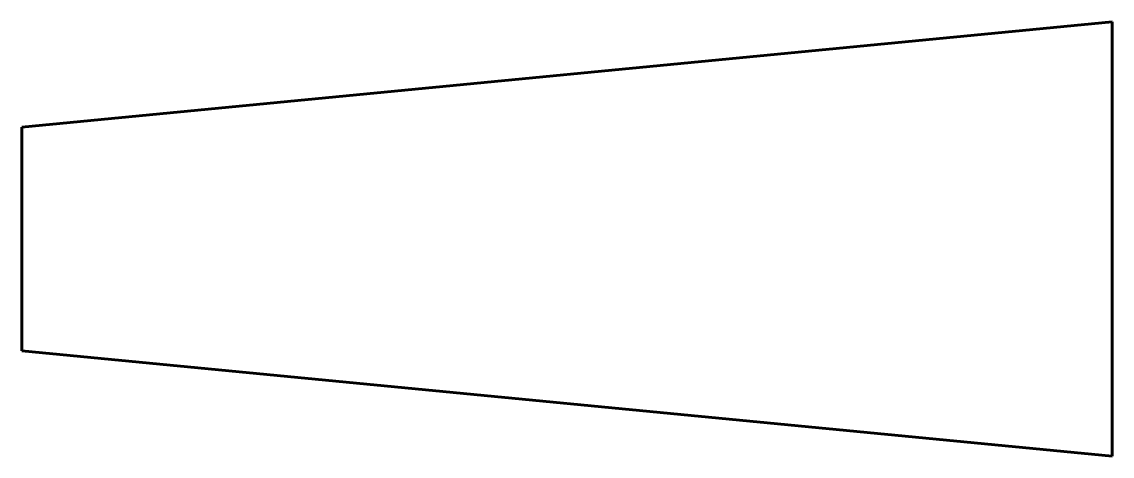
# Model space of a CAD drawing. Header units: millimetres. Extents: x 1565 to 2808, y -320 to 175.
import ezdxf

# ---------------------------------------------------------------- set-up
doc = ezdxf.new("R2010")
doc.units = ezdxf.units.MM
doc.linetypes.add('K5LT_BASIC', pattern=[0])
doc.layers.add('Системный слой', color=7, linetype='Continuous')

msp = doc.modelspace()

# ---------------------------------------------------------------- linework, layer by layer
at = {"layer": 'Системный слой', "color": 5, "linetype": 'K5LT_BASIC', "lineweight": 60, "true_color": 0x0000ff}
for p, q in [((1565, 55.2), (2807.7, 175.2)), ((2807.7, -319.8), (2807.7, 175.2)), ((1565, -199.8), (1565, 55.2)), ((2807.7, -319.8), (1565, -199.8))]:
    msp.add_line(p, q, dxfattribs=at)

doc.saveas('drawing.dxf')
